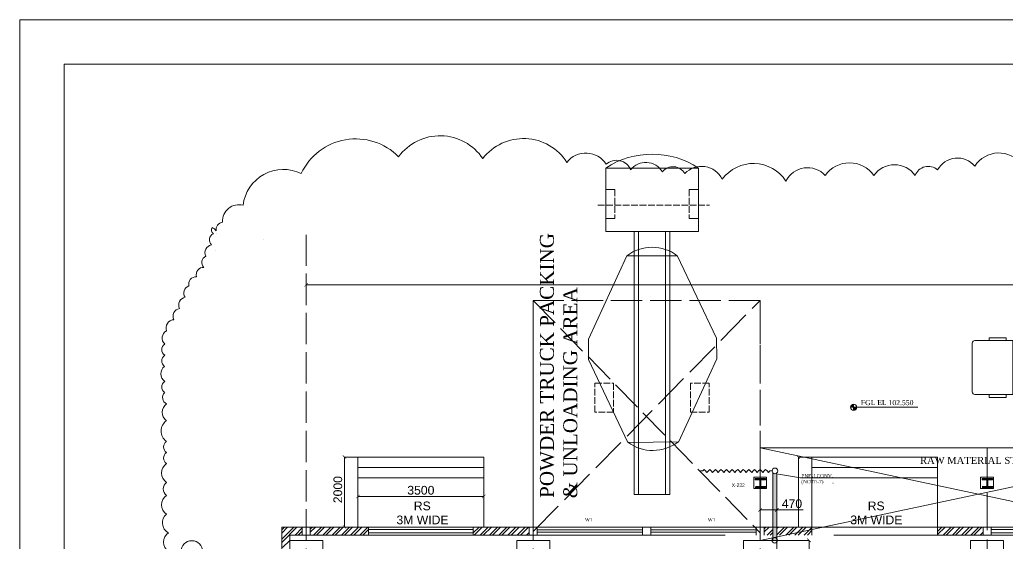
# Model space of a CAD drawing. Header units: inches. Extents: x 2602 to 127694, y 109 to 91908.
# Drawn here: x 2602 to 30886, y 76914 to 91908 of the extents above; entities that cross this region are included whole.
import ezdxf

# ---------------------------------------------------------------- set-up
doc = ezdxf.new("R2010")
doc.units = ezdxf.units.IN
doc.header["$MEASUREMENT"] = 0
doc.linetypes.add('PDF_IMPORT', pattern=[1, 0.8, -0.2])
doc.layers.add('PDF_Geometry', color=7, linetype='Continuous')
doc.layers.add('PDF_Solid Fills', color=7, linetype='Continuous', true_color=0x724639)
doc.layers.add('PDF_Text', color=230, linetype='Continuous', true_color=0xff007f)
doc.styles.add('PDF Arial', font='arial.ttf')
doc.styles.add('PDF Times New Roman', font='times.ttf')

msp = doc.modelspace()

# ---------------------------------------------------------------- hatches: boundary and pattern name
at = {"layer": 'PDF_Solid Fills', "true_color": 0x00b8b8, "transparency": 33554559}
for points in [[(10865, 84360), (10852, 84370), (10753, 84272), (10763, 84262)], [(11947, 79328), (11957, 79338), (11859, 79437), (11846, 79427)], [(24947, 79328), (24957, 79338), (24858, 79437), (24848, 79427)], [(12344, 78298), (12334, 78308), (12236, 78210), (12246, 78197)], [(15834, 78210), (15844, 78197), (15946, 78298), (15936, 78308)], [(23864, 77915), (23854, 77924), (23753, 77826), (23763, 77813)], [(24228, 77826), (24238, 77813), (24340, 77915), (24327, 77924)], [(11859, 77432), (11846, 77423), (11947, 77324), (11957, 77334)], [(25252, 76940), (25262, 76954), (25163, 77052), (25153, 77042)]]:
    msp.add_hatch(color=132, dxfattribs=at).paths.add_polyline_path(points)
at = {"layer": 'PDF_Solid Fills', "true_color": 0x5bb8b8, "transparency": 33554559}
h = msp.add_hatch(color=123, dxfattribs=at)
h.paths.add_polyline_path([(26485, 80808), (26485, 80722), (26501, 80726), (26515, 80729), (26541, 80742), (26551, 80755), (26561, 80765), (26567, 80778), (26570, 80795), (26570, 80808)])
h.paths.add_polyline_path([(26485, 80808), (26485, 80896), (26472, 80893), (26456, 80890), (26442, 80883), (26429, 80873), (26419, 80864), (26406, 80837), (26403, 80824), (26400, 80808)])
at = {"layer": 'PDF_Solid Fills', "transparency": 33554559}
msp.add_hatch(color=7, dxfattribs=at).paths.add_polyline_path([(24173, 78928), (24173, 76996), (24284, 76996), (24284, 78922), (24258, 78909), (24241, 78905), (24212, 78905), (24179, 78922)])
at = {"layer": 'PDF_Solid Fills', "true_color": 0x940070, "transparency": 33554559}
for points in [[(23966, 78764), (23667, 78764), (23667, 78731), (23786, 78731), (23786, 78551), (23667, 78551), (23667, 78515), (23966, 78515), (23966, 78551), (23845, 78551), (23845, 78731), (23966, 78731)], [(30464, 78764), (30165, 78764), (30165, 78731), (30287, 78731), (30287, 78551), (30165, 78551), (30165, 78515), (30464, 78515), (30464, 78551), (30346, 78551), (30346, 78731), (30464, 78731)]]:
    msp.add_hatch(color=224, dxfattribs=at).paths.add_polyline_path(points)

# ---------------------------------------------------------------- linework, layer by layer
at = {"layer": 'PDF_Geometry', "lineweight": 0}
for points in [[(2602, 109), (89044, 109), (104569, 109), (127694, 109), (127694, 91908), (104569, 91908), (2602, 91908)], [(22040, 85846), (19384, 85846), (19384, 87660), (22040, 87660)]]:
    msp.add_lwpolyline(points, close=True, dxfattribs=at)
for points in [[(104569, 90632), (3878, 90632), (3878, 13355)], [(13450, 87985), (13450, 87985)], [(15861, 87929), (15861, 87929)], [(18275, 87824), (18275, 87824)], [(19400, 87768), (19400, 87768)], [(29959, 87716), (29959, 87716)], [(10662, 87503), (10662, 87503)], [(20095, 87608), (20095, 87608)], [(21007, 87555), (21007, 87555)], [(21650, 87503), (21650, 87503)], [(25672, 87447), (25672, 87447)], [(27066, 87447), (27066, 87447)], [(28243, 87447), (28243, 87447)], [(28886, 87608), (28886, 87608)], [(22723, 87342), (22723, 87342)], [(24547, 87286), (24547, 87286)], [(19384, 87050), (19384, 87050)], [(19384, 87050), (19646, 87050)], [(22040, 87050), (21775, 87050)], [(8999, 86591), (8999, 86591)], [(8408, 86108), (8408, 86108)], [(19646, 86213), (19384, 86213)], [(21775, 86213), (22040, 86213)], [(8146, 85777), (8146, 85777)], [(8247, 85787), (8247, 85787)], [(20204, 85846), (20204, 78308), (21217, 78308), (21217, 85846)], [(20325, 85846), (20325, 78308)], [(21099, 85846), (21099, 78308)], [(8090, 85456), (8090, 85456)], [(9592, 85616), (9592, 85616)], [(7929, 85138), (7929, 85138)], [(8198, 85298), (8198, 85298)], [(21466, 79820), (20745, 79811), (20023, 79804), (18892, 82176), (18892, 82763), (19990, 85147), (20712, 85147), (21434, 85147)], [(21434, 85157), (22559, 82786), (22565, 82199), (21466, 79811)], [(7877, 84816), (7877, 84816)], [(7664, 84547), (7664, 84547)], [(7447, 84278), (7447, 84278)], [(7342, 83957), (7342, 83957)], [(7181, 83635), (7181, 83635)], [(7017, 83314), (7017, 83314)], [(6804, 82992), (6804, 82992)], [(6752, 82618), (6752, 82618)], [(6752, 82297), (6752, 82297)], [(6752, 81975), (6752, 81975)], [(6752, 81549), (6752, 81549)], [(6752, 81228), (6752, 81228)], [(6804, 80906), (6804, 80906)], [(6804, 80424), (6804, 80424)], [(6804, 79834), (6804, 79834)], [(6804, 79512), (6804, 79512)], [(36309, 77377), (36309, 79643), (23808, 79643), (36309, 76996)], [(36309, 79643), (23808, 76996)], [(6804, 79191), (6804, 79191)], [(24150, 78984), (24087, 78984), (24045, 78945), (24005, 78984), (23966, 79023), (23927, 78984), (23887, 78945), (23845, 78984), (23805, 79023), (23766, 78984), (23726, 78945), (23687, 78984), (23644, 79023), (23605, 78984), (23566, 78945), (23526, 78984), (23487, 79023), (23444, 78984), (23405, 78945), (23366, 78984), (23326, 79023), (23287, 78984), (23244, 78945), (23205, 78984), (23166, 79023), (23126, 78984), (23087, 78945), (23047, 78984), (23005, 79023), (22965, 78984), (22926, 78945), (22887, 78984), (22847, 79023), (22805, 78984), (22765, 78945), (22726, 78984), (22687, 79023), (22647, 78984), (22605, 78945), (22565, 78984), (22526, 79023), (22487, 78984), (22447, 78945), (22405, 78984), (22365, 79023), (22326, 78984), (22286, 78945), (22247, 78984), (22204, 79023), (22165, 78984), (22100, 78984)], [(24173, 76996), (24173, 78928)], [(24284, 76996), (24284, 78925)], [(6804, 78656), (6804, 78656)], [(24333, 78889), (24960, 78787), (25291, 78784)], [(25891, 78633), (25891, 78633)], [(25891, 78633), (25901, 78633)], [(6804, 78282), (6804, 78282)], [(6804, 77747), (6804, 77747)], [(15592, 77308), (12590, 77308)], [(15592, 77216), (12590, 77216)], [(6857, 77209), (6857, 77209)]]:
    msp.add_lwpolyline(points, dxfattribs=at)
for points in [[(20099, 87609, 0.520565), (19399, 87769, 0.520567), (18274, 87823, 0.520569), (15861, 87930)], [(32532, 87769, 0.520542), (32104, 87769, 0.520529), (31300, 87770, 0.520571), (29960, 87717, 0.520566), (28888, 87610)], [(25671, 87450, 0.52057), (24547, 87289, 0.52057), (22722, 87343, 0.520573), (21652, 87503, 0.52058), (21007, 87556, 0.520573), (20097, 87610)], [(28891, 87610, 0.520571), (28248, 87448, 0.520532), (27066, 87448, 0.520544), (25671, 87448)], [(10664, 87501, 0.520572), (9001, 86593, 0.520572), (8413, 86112)], [(8116, 85960, 0.411098), (8147, 85781, 0.520581), (8094, 85460)], [(8092, 85457, 0.520567), (7931, 85138, 0.520581), (7879, 84816, 0.520567), (7665, 84549)], [(7448, 84283, 0.520563), (7341, 83958, 0.520567), (7181, 83636, 0.520567), (7020, 83317, 0.520534), (6806, 82997, 0.520571), (6753, 82622)], [(6753, 82619, 0.52054), (6753, 82298, 0.52054), (6751, 81978, 0.520534), (6753, 81550, 0.52054), (6753, 81230)], [(6808, 80906, 0.520531), (6806, 80425, 0.520536), (6805, 79834, 0.52054), (6805, 79513, 0.52054), (6806, 79194, 0.520528), (6806, 78657, 0.520537), (6806, 78282, 0.520528), (6806, 77747)], [(6861, 77213, 0.52053), (6860, 76678, 0.520572), (6806, 75499, 0.52057), (6860, 75017, 0.520569), (6966, 74480, 0.520531), (6966, 73946)]]:
    msp.add_lwpolyline(points, format="xyb", dxfattribs=at)
at = {"layer": 'PDF_Geometry', "linetype": 'PDF_IMPORT', "lineweight": 0, "ltscale": 239.451446}
for points in [[(19646, 87050), (19646, 86213)], [(21775, 87050), (21775, 86213)], [(19160, 86597), (22359, 86597)], [(19610, 81503), (19610, 80667), (19078, 80667), (19078, 81503), (19610, 81503)], [(21811, 81503), (21811, 80667), (22346, 80667), (22346, 81503), (21811, 81503)]]:
    msp.add_lwpolyline(points, dxfattribs=at)
at = {"layer": 'PDF_Geometry', "color": 30, "linetype": 'PDF_IMPORT', "lineweight": 0, "ltscale": 1125.093782, "true_color": 0xff7f00}
for points in [[(10809, 17356), (10809, 85751)], [(17307, 17356), (17307, 83868), (17307, 77377)], [(23808, 17356), (23808, 83868), (17307, 83868), (23808, 77216)]]:
    msp.add_lwpolyline(points, dxfattribs=at)
at = {"layer": 'PDF_Geometry', "color": 132, "lineweight": 0, "true_color": 0x00b8b8}
for points in [[(10809, 84524), (10809, 84314)], [(10809, 84524), (10809, 84524)], [(10809, 84318), (103310, 84318)], [(12289, 79384), (11902, 79384), (11902, 78203), (11902, 77377), (12289, 77377)], [(25291, 79384), (24904, 79384), (24904, 78203), (24904, 77377)], [(12289, 78784), (12289, 78253), (15890, 78253), (15890, 78784)], [(12289, 78784), (12289, 78784)], [(15890, 78784), (15890, 78784)], [(15890, 78253), (15890, 78253)], [(23808, 77377), (23808, 77869), (24284, 77869), (24284, 77377)], [(24284, 77869), (25045, 77869)], [(24284, 77869), (24284, 77869)], [(23808, 77377), (23808, 77377)], [(24284, 77377), (24284, 77377)], [(24225, 76996), (25209, 76996), (25209, 76675), (24225, 76675)], [(24225, 76996), (24225, 76996)]]:
    msp.add_lwpolyline(points, dxfattribs=at)
at = {"layer": 'PDF_Geometry', "color": 30, "linetype": 'PDF_IMPORT', "lineweight": 0, "ltscale": 1279.261152, "true_color": 0xff7f00}
msp.add_lwpolyline([(17310, 77246), (23808, 83868), (23808, 77377)], dxfattribs=at)
at = {"layer": 'PDF_Geometry', "color": 202, "lineweight": 0, "true_color": 0x8a00b8}
msp.add_lwpolyline([(29962, 81175), (31044, 81175), (31044, 82723), (29962, 82723, 0.414222), (29883, 82641), (29883, 81254, 0.414222)], format="xyb", close=True, dxfattribs=at)
for points in [[(30858, 82802), (30372, 82802), (30372, 82723), (30858, 82723)], [(30858, 81093), (30372, 81093), (30372, 81175), (30858, 81175)]]:
    msp.add_lwpolyline(points, close=True, dxfattribs=at)
at = {"layer": 'PDF_Geometry', "color": 123, "lineweight": 0, "true_color": 0x5bb8b8}
for points in [[(26485, 80896), (26485, 80722)], [(28322, 80808), (26570, 80808), (26400, 80808)]]:
    msp.add_lwpolyline(points, dxfattribs=at)
at = {"layer": 'PDF_Geometry', "color": 30, "linetype": 'PDF_IMPORT', "lineweight": 0, "ltscale": 1331.743661, "true_color": 0xff7f00}
msp.add_lwpolyline([(30310, 17356), (30310, 79643)], dxfattribs=at)
at = {"layer": 'PDF_Geometry', "color": 15, "lineweight": 0, "true_color": 0x944a4a}
for points in [[(12289, 77377), (12289, 79122), (12289, 79384), (15890, 79384), (15890, 79122), (15890, 77377)], [(25291, 77147), (25291, 79122), (25291, 79384), (28889, 79384), (28889, 79122), (28889, 77147)], [(15890, 79082), (12289, 79082)], [(28889, 79082), (25291, 79082)], [(15890, 78784), (12289, 78784)], [(28889, 78784), (25291, 78784)]]:
    msp.add_lwpolyline(points, dxfattribs=at)
at = {"layer": 'PDF_Geometry', "color": 224, "lineweight": 0, "true_color": 0x940070}
for points in [[(23625, 78810), (23992, 78810), (23992, 78479), (23625, 78479)], [(23667, 78731), (23667, 78764), (23966, 78764), (23966, 78731)], [(30123, 78810), (30493, 78810), (30493, 78479), (30123, 78479)], [(30165, 78731), (30165, 78764), (30464, 78764), (30464, 78731)]]:
    msp.add_lwpolyline(points, close=True, dxfattribs=at)
for points in [[(23667, 78515), (23966, 78515), (23966, 78551)], [(30165, 78515), (30464, 78515), (30464, 78551)]]:
    msp.add_lwpolyline(points, dxfattribs=at)
at = {"layer": 'PDF_Geometry', "color": 12, "lineweight": 0, "true_color": 0xdd0000}
for points in [[(10104, 77377), (33449, 77377), (33449, 78262), (33560, 78256), (33669, 78239), (33692, 78233)], [(10104, 77295), (10186, 77377)], [(10104, 77029), (10452, 77377)], [(10104, 77206), (10275, 77377)], [(10104, 76940), (10540, 77377)], [(10488, 77147), (10694, 77354)], [(10576, 77147), (10694, 77265)], [(10694, 77147), (10694, 77377)], [(10924, 77321), (10983, 77377)], [(10924, 77232), (11072, 77377)], [(10924, 77147), (10924, 77377)], [(11016, 77147), (11245, 77377)], [(11104, 77147), (11334, 77377)], [(11282, 77147), (11511, 77377)], [(11370, 77147), (11600, 77377)], [(11547, 77147), (11777, 77377)], [(11636, 77147), (11865, 77377)], [(11813, 77147), (12043, 77377)], [(11902, 77147), (12131, 77377)], [(12079, 77147), (12308, 77377)], [(12167, 77147), (12397, 77377)], [(12344, 77147), (12574, 77377)], [(12433, 77147), (12590, 77308)], [(12590, 77147), (12590, 77377)], [(15592, 77213), (15756, 77377)], [(15592, 77377), (15592, 77147)], [(15615, 77147), (15844, 77377)], [(15788, 77147), (16021, 77377)], [(15877, 77147), (16110, 77377)], [(16054, 77147), (16284, 77377)], [(16143, 77147), (16372, 77377)], [(16320, 77147), (16549, 77377)], [(16408, 77147), (16638, 77377)], [(16586, 77147), (16815, 77377)], [(16674, 77147), (16904, 77377)], [(16851, 77147), (17081, 77377)], [(16940, 77147), (17169, 77377)], [(17117, 77147), (17192, 77226)], [(17192, 77147), (17192, 77377)], [(17422, 77147), (17422, 77377)], [(17422, 77295), (20443, 77295)], [(17422, 77229), (20443, 77229)], [(20443, 77147), (20443, 77377)], [(20673, 77147), (20673, 77377)], [(20673, 77295), (23694, 77295)], [(20673, 77229), (23694, 77229)], [(23694, 77147), (23694, 77377)], [(23923, 77328), (23976, 77377)], [(23923, 77239), (24064, 77377)], [(23923, 77147), (23923, 77377)], [(24009, 77147), (24173, 77311)], [(24097, 77147), (24173, 77223)], [(24284, 77157), (24504, 77377)], [(24284, 77334), (24330, 77377)], [(24363, 77147), (24592, 77377)], [(24540, 77147), (24770, 77377)], [(24629, 77147), (24858, 77377)], [(24806, 77147), (25035, 77377)], [(24894, 77147), (25124, 77377)], [(25071, 77147), (25291, 77367)], [(25160, 77147), (25291, 77278)], [(28889, 77255), (29014, 77377)], [(28889, 77167), (29103, 77377)], [(29047, 77147), (29280, 77377)], [(29135, 77147), (29365, 77377)], [(29313, 77147), (29542, 77377)], [(29401, 77147), (29631, 77377)], [(29578, 77147), (29808, 77377)], [(29667, 77147), (29896, 77377)], [(29844, 77147), (30074, 77377)], [(29933, 77147), (30162, 77377)], [(30110, 77147), (30195, 77232)], [(30195, 77147), (30195, 77377)], [(30425, 77147), (30425, 77377)], [(30425, 77311), (33311, 77311)], [(10127, 76790), (10334, 76993)], [(30425, 77213), (33311, 77213)]]:
    msp.add_lwpolyline(points, dxfattribs=at)
at = {"layer": 'PDF_Geometry', "color": 12, "linetype": 'PDF_IMPORT', "lineweight": 0, "ltscale": 15816.91609, "true_color": 0xdd0000}
msp.add_lwpolyline([(33514, 25970), (10104, 25970), (10104, 77377)], dxfattribs=at)
at = {"layer": 'PDF_Geometry', "color": 12, "linetype": 'PDF_IMPORT', "lineweight": 0, "ltscale": 15587.305114, "true_color": 0xdd0000}
msp.add_lwpolyline([(10334, 41675), (10334, 77147), (91708, 77147)], dxfattribs=at)
at = {"layer": 'PDF_Geometry', "color": 17, "lineweight": 0, "true_color": 0x724639}
for points in [[(10334, 76996), (11285, 76996), (11285, 76350), (10334, 76350)], [(16835, 76996), (17783, 76996), (17783, 76350), (16835, 76350)], [(23333, 76996), (24284, 76996), (24284, 76350), (23333, 76350)], [(29834, 76996), (30782, 76996), (30782, 76350), (29834, 76350)]]:
    msp.add_lwpolyline(points, close=True, dxfattribs=at)
at = {"layer": 'PDF_Geometry', "color": 123, "lineweight": 0, "true_color": 0x5bb8b8}
msp.add_circle((26487, 80809), 86.9, dxfattribs=at)
at = {"layer": 'PDF_Geometry', "lineweight": 0}
for centre, radius in [((24233, 78986), 80.4), ((24227, 76998), 77.1)]:
    msp.add_circle(centre, radius, dxfattribs=at)
at = {"layer": 'PDF_Geometry', "color": 30, "lineweight": 0, "true_color": 0xff7f00}
msp.add_circle((7531, 76676), 310, dxfattribs=at)
at = {"layer": 'PDF_Geometry', "lineweight": 0}
for centre, radius, start, end in [((14639, 87110), 1475, 33.8131, 143.642), ((12225, 86769), 1727, 44.8079, 154.8084), ((20714, 85635), 2422, 56.7498, 123.2502), ((8443, 85894), 218, 98.4097, 188.4545), ((8033, 85756), 218, 28.4087, 68.6456), ((20714, 84201), 1192, 52.7232, 127.2768), ((7649, 84339), 208, 86.3138, 196.3137), ((6891, 81085), 198, 134.4718, 244.4746), ((20733, 80763), 1192, 233.4321, 307.9796), ((7019, 77500), 330, 130.7159, 240.7157)]:
    msp.add_arc(centre, radius, start, end, dxfattribs=at)
at = {"layer": 'PDF_Solid Fills', "color": 7, "transparency": 33554559}
msp.add_solid([(24330, 78882), (24284, 78899), (24333, 78899)], dxfattribs=at)

# ---------------------------------------------------------------- texts
at = {"layer": 'PDF_Text', "char_height": 399.99, "attachment_point": 7, "rotation": 90, "style": 'PDF Times New Roman'}
for s, insert in [('POWDER TRUCK PACKING', (17910, 78213)), ('& UNLOADING AREA', (18576, 78203))]:
    msp.add_mtext(s, dxfattribs=dict(at, insert=insert))
at = {"layer": 'PDF_Text', "color": 32, "true_color": 0xdd6d00, "insert": (26692, 80867), "char_height": 144, "attachment_point": 7, "style": 'PDF Times New Roman'}
msp.add_mtext('FGL EL 102.550', dxfattribs=at)
at = {"layer": 'PDF_Text', "attachment_point": 7}
for s, insert, char_height, style in [('RAW MATERIAL STORAGE', (28388, 79183), 199.99, 'PDF Times New Roman'), ('X-232', (22995, 78526), 100, 'PDF Arial'), ('(NOTE-7)', (24986, 78595), 100, 'PDF Times New Roman'), ('PNEU.CONV.', (24989, 78795), 100, 'PDF Times New Roman'), ('W1', (18787, 77538), 100, 'PDF Times New Roman'), ('W1', (22309, 77538), 100, 'PDF Times New Roman')]:
    msp.add_mtext(s, dxfattribs=dict(at, insert=insert, char_height=char_height, style=style))
at = {"layer": 'PDF_Text', "color": 132, "true_color": 0x00b8b8, "insert": (11840, 78062), "char_height": 250, "attachment_point": 7, "rotation": 90, "style": 'PDF Arial'}
msp.add_mtext('2000', dxfattribs=at)
at = {"layer": 'PDF_Text', "color": 132, "true_color": 0x00b8b8, "char_height": 250, "attachment_point": 7, "style": 'PDF Arial'}
for s, insert in [('3500', (13702, 78304)), ('470', (24428, 77920))]:
    msp.add_mtext(s, dxfattribs=dict(at, insert=insert))
at = {"layer": 'PDF_Text', "color": 32, "true_color": 0xb85b00, "char_height": 250, "attachment_point": 7, "style": 'PDF Arial'}
for s, insert in [('RS', (13889, 77855)), ('RS', (26889, 77855)), ('3M WIDE', (13391, 77454)), ('3M WIDE', (26390, 77454))]:
    msp.add_mtext(s, dxfattribs=dict(at, insert=insert))

doc.saveas('drawing.dxf')
